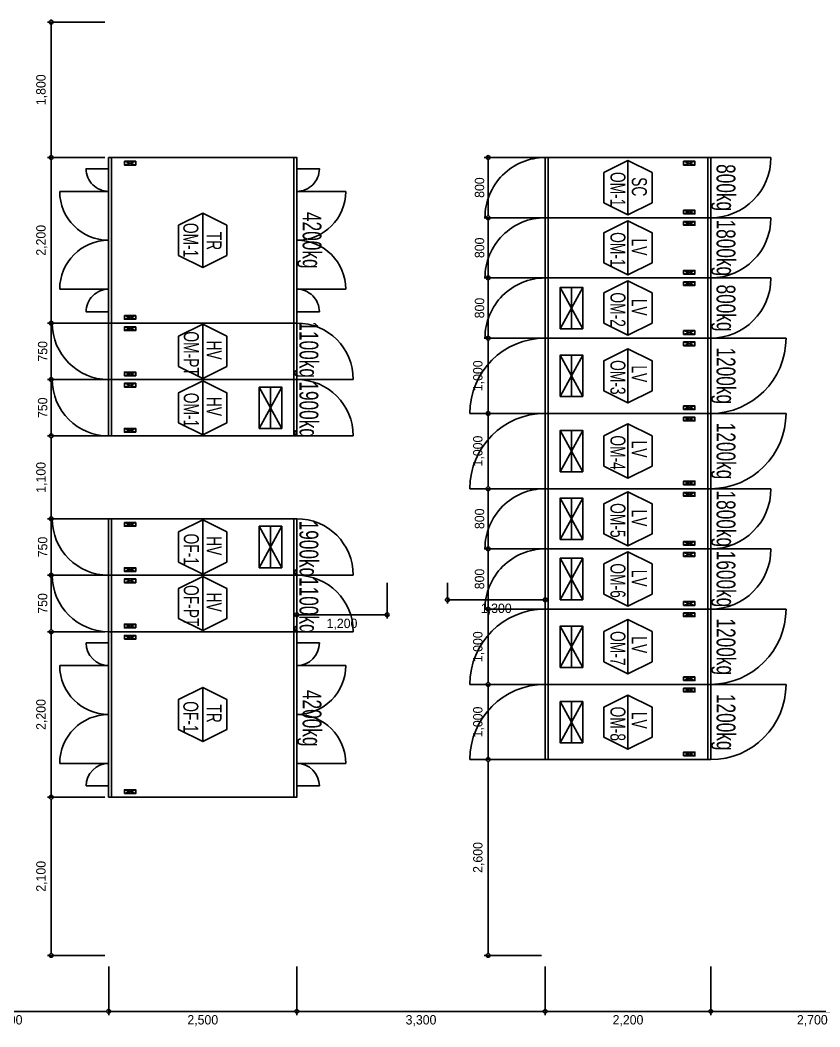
# Model space of a CAD drawing. Header units: millimetres. Extents: x 89978 to 501025, y -351975 to 835730.
# Drawn here: x 118677 to 129304, y -245645 to -232270 of the extents above; entities that cross this region are included whole.
import ezdxf
from ezdxf.enums import TextEntityAlignment as Align

# ---------------------------------------------------------------- set-up
doc = ezdxf.new("R2010")
doc.units = ezdxf.units.MM
doc.header["$LTSCALE"] = 150
doc.layers.get('Defpoints').update_dxf_attribs({"color": 150})
for name, color, linetype in [('------00 Switch Gear', 3, 'Continuous'), ('------00 Switch Gear_Number', 1, 'Continuous'), ('-----36 Dimension', 1, 'Continuous'), ('20251030_전기하중검토', 241, 'Continuous'), ('e-panel-name', 7, 'Continuous')]:
    doc.layers.add(name, color=color, linetype=linetype)
doc.layers.add('NOPLOT', color=191, linetype='Continuous', plot=False)
doc.styles.add('ELEC', font='')
doc.styles.get('ELEC').set_extended_font_data('Dotum')
doc.dimstyles.new('ELEC', dxfattribs={"dimscale": 100, "dimtxt": 2, "dimasz": 1, "dimexe": 2, "dimexo": 1, "dimgap": 1, "dimtad": 1, "dimdec": 0, "dimrnd": 0.25, "dimzin": 9, "dimdsep": 32, "dimlunit": 6, "dimtxsty": 'ELEC', "dimblk": 'Z_DOT', "dimcen": 3, "dimclrd": 7, "dimclre": 7, "dimclrt": 3, "dimadec": 0, "dimazin": 0, "dimtfac": 1, "dimtdec": 0, "dimtix": 1, "dimtmove": 2, "dimatfit": 1, "dimfxl": 1, "dimarcsym": 0})

# ---------------------------------------------------------------- blocks, each defined once
blk = doc.blocks.new('750X2500')
at = {"layer": '------00 Switch Gear'}
for p, q in [((-3250, 750), (-2458, 750)), ((-2460, 750), (-2460, 0)), ((-210, 700), (-360, 650)), ((-360, 700), (-210, 650)), ((-40, 750), (-40, 0)), ((-210, 50), (-360, 100)), ((-360, 50), (-210, 100)), ((750, 0), (-42, 0))]:
    blk.add_line(p, q, dxfattribs=at)
for points in [[(-2500, 750), (-2500, 0), (0, 0), (0, 750)], [(-360, 700), (-210, 700), (-210, 650), (-360, 650)], [(-360, 50), (-210, 50), (-210, 100), (-360, 100)]]:
    blk.add_lwpolyline(points, close=True, dxfattribs=at)
for centre, start, end in [((-2500, 750), 180, 270), ((0, 0), 0, 90)]:
    blk.add_arc(centre, 750, start, end, dxfattribs=at)
blk = doc.blocks.new('_DOTBLANK')
at = {"color": 0, "linetype": 'ByBlock'}
blk.add_line((-0.5, 0), (-1, 0), dxfattribs=at)
blk.add_circle((0, 0), 0.5, dxfattribs=at)
blk = doc.blocks.new('*D730')
at = {"layer": '-----36 Dimension', "color": 0, "lineweight": -2, "transparency": 16777216}
for p, q in [((119803, -237045), (119040, -237045)), ((119090, -237745), (119090, -237095)), ((119804, -237795), (119040, -237795))]:
    blk.add_line(p, q, dxfattribs=at)
at = {"layer": 'Defpoints', "color": 0, "transparency": 16777216}
for p in [(119090, -237045), (119853, -237045), (119854, -237795)]:
    blk.add_point(p, dxfattribs=at)
at = {"layer": '-----36 Dimension', "color": 0, "lineweight": -2, "transparency": 16777216, "xscale": 50, "yscale": 50, "zscale": 50}
for p, rotation in [((119090, -237045), 90), ((119090, -237795), 270)]:
    blk.add_blockref('_DOTBLANK', p, dxfattribs=dict(at, rotation=rotation))
at = {"layer": '-----36 Dimension', "color": 0, "transparency": 16777216, "insert": (118977, -237420), "char_height": 125, "attachment_point": 5, "rotation": 90, "style": 'ELEC'}
blk.add_mtext('750', dxfattribs=at)
blk = doc.blocks.new('Z_DOT')
for p, q in [((-2, 0), (2, 0)), ((0, -2), (0, 2))]:
    blk.add_line(p, q)
for radius in [2.5, 1.25]:
    blk.add_circle((0, 0), radius)
blk = doc.blocks.new('*D731')
at = {"layer": '-----36 Dimension', "color": 0, "lineweight": -2, "transparency": 16777216}
for p, q in [((119803, -236295), (119040, -236295)), ((119090, -236995), (119090, -236345)), ((119803, -237045), (119040, -237045))]:
    blk.add_line(p, q, dxfattribs=at)
at = {"layer": 'Defpoints', "color": 0, "transparency": 16777216}
for p in [(119090, -236295), (119853, -236295), (119853, -237045)]:
    blk.add_point(p, dxfattribs=at)
at = {"layer": '-----36 Dimension', "color": 0, "lineweight": -2, "transparency": 16777216, "xscale": 50, "yscale": 50, "zscale": 50}
for p, rotation in [((119090, -236295), 90), ((119090, -237045), 270)]:
    blk.add_blockref('_DOTBLANK', p, dxfattribs=dict(at, rotation=rotation))
at = {"layer": '-----36 Dimension', "color": 0, "transparency": 16777216, "insert": (118977, -236670), "char_height": 125, "attachment_point": 5, "rotation": 90, "style": 'ELEC'}
blk.add_mtext('750', dxfattribs=at)
blk = doc.blocks.new('800x2200')
at = {"layer": '------00 Switch Gear'}
for p, q in [((-2160, 0), (-2160, 800)), ((-1990, 750), (-1840, 700)), ((-1840, 750), (-1990, 700)), ((800, 800), (-42, 800)), ((-40, 0), (-40, 800)), ((-3000, 0), (-2158, 0)), ((-1990, 50), (-1840, 100)), ((-1840, 50), (-1990, 100))]:
    blk.add_line(p, q, dxfattribs=at)
for points in [[(0, 0), (0, 800), (-2200, 800), (-2200, 0)], [(-1840, 750), (-1990, 750), (-1990, 700), (-1840, 700)], [(-1840, 50), (-1990, 50), (-1990, 100), (-1840, 100)]]:
    blk.add_lwpolyline(points, close=True, dxfattribs=at)
for centre, start, end in [((-2200, 0), 90, 180), ((0, 800), 270, 0)]:
    blk.add_arc(centre, 800, start, end, dxfattribs=at)
blk = doc.blocks.new('*D755')
at = {"layer": '-----36 Dimension', "color": 0, "lineweight": -2, "transparency": 16777216}
for p, q in [((125604, -234095), (124845, -234095)), ((124895, -234845), (124895, -234145)), ((125604, -234895), (124845, -234895))]:
    blk.add_line(p, q, dxfattribs=at)
at = {"layer": 'Defpoints', "color": 0, "transparency": 16777216}
for p in [(124895, -234095), (125654, -234095, 0), (125654, -234895, 0)]:
    blk.add_point(p, dxfattribs=at)
at = {"layer": '-----36 Dimension', "color": 0, "lineweight": -2, "transparency": 16777216, "xscale": 50, "yscale": 50, "zscale": 50}
for p, rotation in [((124895, -234095), 90), ((124895, -234895), 270)]:
    blk.add_blockref('_DOTBLANK', p, dxfattribs=dict(at, rotation=rotation))
at = {"layer": '-----36 Dimension', "color": 0, "transparency": 16777216, "insert": (124782, -234495), "char_height": 125, "attachment_point": 5, "rotation": 90, "style": 'ELEC'}
blk.add_mtext('800', dxfattribs=at)
blk = doc.blocks.new('*D869')
at = {"layer": '-----36 Dimension', "color": 0, "lineweight": -2, "transparency": 16777216}
for p, q in [((125604, -234895), (124845, -234895)), ((124895, -234945), (124895, -235645)), ((125604, -235695), (124845, -235695))]:
    blk.add_line(p, q, dxfattribs=at)
at = {"layer": 'Defpoints', "color": 0, "transparency": 16777216}
for p in [(125654, -234895), (124895, -235695), (125654, -235695)]:
    blk.add_point(p, dxfattribs=at)
at = {"layer": '-----36 Dimension', "color": 0, "lineweight": -2, "transparency": 16777216, "xscale": 50, "yscale": 50, "zscale": 50}
for p, rotation in [((124895, -234895), 90), ((124895, -235695), 270)]:
    blk.add_blockref('_DOTBLANK', p, dxfattribs=dict(at, rotation=rotation))
at = {"layer": '-----36 Dimension', "color": 0, "transparency": 16777216, "insert": (124782, -235295), "char_height": 125, "attachment_point": 5, "rotation": 90, "style": 'ELEC'}
blk.add_mtext('800', dxfattribs=at)
blk = doc.blocks.new('*D870')
at = {"layer": '-----36 Dimension', "color": 0, "lineweight": -2, "transparency": 16777216}
for p, q in [((125604, -235695), (124845, -235695)), ((124895, -235745), (124895, -236445)), ((125604, -236495), (124845, -236495))]:
    blk.add_line(p, q, dxfattribs=at)
at = {"layer": 'Defpoints', "color": 0, "transparency": 16777216}
for p in [(125654, -235695), (124895, -236495), (125654, -236495)]:
    blk.add_point(p, dxfattribs=at)
at = {"layer": '-----36 Dimension', "color": 0, "lineweight": -2, "transparency": 16777216, "xscale": 50, "yscale": 50, "zscale": 50}
for p, rotation in [((124895, -235695), 90), ((124895, -236495), 270)]:
    blk.add_blockref('_DOTBLANK', p, dxfattribs=dict(at, rotation=rotation))
at = {"layer": '-----36 Dimension', "color": 0, "transparency": 16777216, "insert": (124782, -236095), "char_height": 125, "attachment_point": 5, "rotation": 90, "style": 'ELEC'}
blk.add_mtext('800', dxfattribs=at)
blk = doc.blocks.new('*D756')
at = {"layer": '-----36 Dimension', "color": 0, "lineweight": -2, "transparency": 16777216}
for p, q in [((125604, -238495), (124845, -238495)), ((124895, -238545), (124895, -239245)), ((125604, -239295), (124845, -239295))]:
    blk.add_line(p, q, dxfattribs=at)
at = {"layer": 'Defpoints', "color": 0, "transparency": 16777216}
for p in [(125654, -238495), (124895, -239295), (125654, -239295)]:
    blk.add_point(p, dxfattribs=at)
at = {"layer": '-----36 Dimension', "color": 0, "lineweight": -2, "transparency": 16777216, "xscale": 50, "yscale": 50, "zscale": 50}
for p, rotation in [((124895, -238495), 90), ((124895, -239295), 270)]:
    blk.add_blockref('_DOTBLANK', p, dxfattribs=dict(at, rotation=rotation))
at = {"layer": '-----36 Dimension', "color": 0, "transparency": 16777216, "insert": (124782, -238895), "char_height": 125, "attachment_point": 5, "rotation": 90, "style": 'ELEC'}
blk.add_mtext('800', dxfattribs=at)
blk = doc.blocks.new('*D871')
at = {"layer": '-----36 Dimension', "color": 0, "lineweight": -2, "transparency": 16777216}
for p, q in [((125604, -239295), (124845, -239295)), ((124895, -239345), (124895, -240045)), ((125604, -240095), (124845, -240095))]:
    blk.add_line(p, q, dxfattribs=at)
at = {"layer": 'Defpoints', "color": 0, "transparency": 16777216}
for p in [(125654, -239295), (124895, -240095), (125654, -240095)]:
    blk.add_point(p, dxfattribs=at)
at = {"layer": '-----36 Dimension', "color": 0, "lineweight": -2, "transparency": 16777216, "xscale": 50, "yscale": 50, "zscale": 50}
for p, rotation in [((124895, -239295), 90), ((124895, -240095), 270)]:
    blk.add_blockref('_DOTBLANK', p, dxfattribs=dict(at, rotation=rotation))
at = {"layer": '-----36 Dimension', "color": 0, "transparency": 16777216, "insert": (124782, -239695), "char_height": 125, "attachment_point": 5, "rotation": 90, "style": 'ELEC'}
blk.add_mtext('800', dxfattribs=at)
blk = doc.blocks.new('*D757')
at = {"layer": '-----36 Dimension', "color": 0, "lineweight": -2, "transparency": 16777216}
for p, q in [((125604, -240095), (124845, -240095)), ((124895, -240145), (124895, -241045)), ((125604, -241095), (124845, -241095))]:
    blk.add_line(p, q, dxfattribs=at)
at = {"layer": 'Defpoints', "color": 0, "transparency": 16777216}
for p in [(125654, -240095), (124895, -241095), (125654, -241095)]:
    blk.add_point(p, dxfattribs=at)
at = {"layer": '-----36 Dimension', "color": 0, "lineweight": -2, "transparency": 16777216, "xscale": 50, "yscale": 50, "zscale": 50}
for p, rotation in [((124895, -240095), 90), ((124895, -241095), 270)]:
    blk.add_blockref('_DOTBLANK', p, dxfattribs=dict(at, rotation=rotation))
at = {"layer": '-----36 Dimension', "color": 0, "transparency": 16777216, "insert": (124770, -240595), "char_height": 125, "attachment_point": 5, "rotation": 90, "style": 'ELEC'}
blk.add_mtext('1,000', dxfattribs=at)
blk = doc.blocks.new('*D758')
at = {"layer": '-----36 Dimension', "color": 0, "lineweight": -2, "transparency": 16777216}
for p, q in [((125604, -241095), (124845, -241095)), ((124895, -241145), (124895, -242045)), ((125604, -242095), (124845, -242095))]:
    blk.add_line(p, q, dxfattribs=at)
at = {"layer": 'Defpoints', "color": 0, "transparency": 16777216}
for p in [(125654, -241095), (124895, -242095), (125654, -242095)]:
    blk.add_point(p, dxfattribs=at)
at = {"layer": '-----36 Dimension', "color": 0, "lineweight": -2, "transparency": 16777216, "xscale": 50, "yscale": 50, "zscale": 50}
for p, rotation in [((124895, -241095), 90), ((124895, -242095), 270)]:
    blk.add_blockref('_DOTBLANK', p, dxfattribs=dict(at, rotation=rotation))
at = {"layer": '-----36 Dimension', "color": 0, "transparency": 16777216, "insert": (124770, -241595), "char_height": 125, "attachment_point": 5, "rotation": 90, "style": 'ELEC'}
blk.add_mtext('1,000', dxfattribs=at)
blk = doc.blocks.new('*D759')
at = {"layer": '-----36 Dimension', "color": 0, "lineweight": -2, "transparency": 16777216}
for p, q in [((125604, -242095), (124845, -242095)), ((124895, -242145), (124895, -244645)), ((125604, -244695), (124845, -244695))]:
    blk.add_line(p, q, dxfattribs=at)
at = {"layer": 'Defpoints', "color": 0, "transparency": 16777216}
for p in [(125654, -242095), (124895, -244695), (125654, -244695)]:
    blk.add_point(p, dxfattribs=at)
at = {"layer": '-----36 Dimension', "color": 0, "lineweight": -2, "transparency": 16777216, "xscale": 50, "yscale": 50, "zscale": 50}
for p, rotation in [((124895, -242095), 90), ((124895, -244695), 270)]:
    blk.add_blockref('_DOTBLANK', p, dxfattribs=dict(at, rotation=rotation))
at = {"layer": '-----36 Dimension', "color": 0, "transparency": 16777216, "insert": (124770, -243395), "char_height": 125, "attachment_point": 5, "rotation": 90, "style": 'ELEC'}
blk.add_mtext('2,600', dxfattribs=at)
blk = doc.blocks.new('*D763')
at = {"layer": '-----36 Dimension', "color": 0, "lineweight": -2, "transparency": 16777216}
for p, q in [((117154, -244845), (117154, -245489)), ((119854, -244845), (119854, -245489)), ((117204, -245439), (119804, -245439))]:
    blk.add_line(p, q, dxfattribs=at)
at = {"layer": 'Defpoints', "color": 0, "transparency": 16777216}
for p in [(117154, -243595), (119854, -243595), (119854, -245439)]:
    blk.add_point(p, dxfattribs=at)
at = {"layer": '-----36 Dimension', "color": 0, "lineweight": -2, "transparency": 16777216, "xscale": 50, "yscale": 50, "zscale": 50, "rotation": 180}
blk.add_blockref('_DOTBLANK', (117154, -245439), dxfattribs=at)
at = {"layer": '-----36 Dimension', "color": 0, "lineweight": -2, "transparency": 16777216, "xscale": 50, "yscale": 50, "zscale": 50}
blk.add_blockref('_DOTBLANK', (119854, -245439), dxfattribs=at)
at = {"layer": '-----36 Dimension', "color": 0, "transparency": 16777216, "insert": (118504, -245563), "char_height": 125, "attachment_point": 5, "style": 'ELEC'}
blk.add_mtext('2,700', dxfattribs=at)
blk = doc.blocks.new('*D764')
at = {"layer": '-----36 Dimension', "color": 0, "lineweight": -2, "transparency": 16777216}
for p, q in [((119854, -244845), (119854, -245489)), ((122354, -244845), (122354, -245489)), ((119904, -245439), (122304, -245439))]:
    blk.add_line(p, q, dxfattribs=at)
at = {"layer": 'Defpoints', "color": 0, "transparency": 16777216}
for p in [(119854, -243595), (122354, -243595), (122354, -245439)]:
    blk.add_point(p, dxfattribs=at)
at = {"layer": '-----36 Dimension', "color": 0, "lineweight": -2, "transparency": 16777216, "xscale": 50, "yscale": 50, "zscale": 50, "rotation": 180}
blk.add_blockref('_DOTBLANK', (119854, -245439), dxfattribs=at)
at = {"layer": '-----36 Dimension', "color": 0, "lineweight": -2, "transparency": 16777216, "xscale": 50, "yscale": 50, "zscale": 50}
blk.add_blockref('_DOTBLANK', (122354, -245439), dxfattribs=at)
at = {"layer": '-----36 Dimension', "color": 0, "transparency": 16777216, "insert": (121104, -245563), "char_height": 125, "attachment_point": 5, "style": 'ELEC'}
blk.add_mtext('2,500', dxfattribs=at)
blk = doc.blocks.new('*D765')
at = {"layer": '-----36 Dimension', "color": 0, "lineweight": -2, "transparency": 16777216}
for p, q in [((125654, -244845), (125654, -245489)), ((127854, -244845), (127854, -245489)), ((125704, -245439), (127804, -245439))]:
    blk.add_line(p, q, dxfattribs=at)
at = {"layer": 'Defpoints', "color": 0, "transparency": 16777216}
for p in [(125654, -243595), (127854, -243595), (127854, -245439)]:
    blk.add_point(p, dxfattribs=at)
at = {"layer": '-----36 Dimension', "color": 0, "lineweight": -2, "transparency": 16777216, "xscale": 50, "yscale": 50, "zscale": 50, "rotation": 180}
blk.add_blockref('_DOTBLANK', (125654, -245439), dxfattribs=at)
at = {"layer": '-----36 Dimension', "color": 0, "lineweight": -2, "transparency": 16777216, "xscale": 50, "yscale": 50, "zscale": 50}
blk.add_blockref('_DOTBLANK', (127854, -245439), dxfattribs=at)
at = {"layer": '-----36 Dimension', "color": 0, "transparency": 16777216, "insert": (126754, -245563), "char_height": 125, "attachment_point": 5, "style": 'ELEC'}
blk.add_mtext('2,200', dxfattribs=at)
blk = doc.blocks.new('*D766')
at = {"layer": '-----36 Dimension', "color": 0, "lineweight": -2, "transparency": 16777216}
for p, q in [((122354, -244845), (122354, -245489)), ((125654, -244845), (125654, -245489)), ((122404, -245439), (125604, -245439))]:
    blk.add_line(p, q, dxfattribs=at)
at = {"layer": 'Defpoints', "color": 0, "transparency": 16777216}
for p in [(122354, -243595), (125654, -243595), (125654, -245439)]:
    blk.add_point(p, dxfattribs=at)
at = {"layer": '-----36 Dimension', "color": 0, "lineweight": -2, "transparency": 16777216, "xscale": 50, "yscale": 50, "zscale": 50, "rotation": 180}
blk.add_blockref('_DOTBLANK', (122354, -245439), dxfattribs=at)
at = {"layer": '-----36 Dimension', "color": 0, "lineweight": -2, "transparency": 16777216, "xscale": 50, "yscale": 50, "zscale": 50}
blk.add_blockref('_DOTBLANK', (125654, -245439), dxfattribs=at)
at = {"layer": '-----36 Dimension', "color": 0, "transparency": 16777216, "insert": (124004, -245563), "char_height": 125, "attachment_point": 5, "style": 'ELEC'}
blk.add_mtext('3,300', dxfattribs=at)
blk = doc.blocks.new('*D876')
at = {"layer": '-----36 Dimension', "color": 0, "lineweight": -2, "transparency": 16777216}
for p, q in [((119804, -234095), (119040, -234095)), ((119090, -236245), (119090, -234145)), ((119803, -236295), (119040, -236295))]:
    blk.add_line(p, q, dxfattribs=at)
at = {"layer": 'Defpoints', "color": 0, "transparency": 16777216}
for p in [(119090, -234095), (119854, -234095), (119853, -236295)]:
    blk.add_point(p, dxfattribs=at)
at = {"layer": '-----36 Dimension', "color": 0, "lineweight": -2, "transparency": 16777216, "xscale": 50, "yscale": 50, "zscale": 50}
for p, rotation in [((119090, -234095), 90), ((119090, -236295), 270)]:
    blk.add_blockref('_DOTBLANK', p, dxfattribs=dict(at, rotation=rotation))
at = {"layer": '-----36 Dimension', "color": 0, "transparency": 16777216, "insert": (118965, -235195), "char_height": 125, "attachment_point": 5, "rotation": 90, "style": 'ELEC'}
blk.add_mtext('2,200', dxfattribs=at)
blk = doc.blocks.new('*D877')
at = {"layer": '-----36 Dimension', "color": 0, "lineweight": -2, "transparency": 16777216}
for p, q in [((119804, -232295), (119040, -232295)), ((119090, -234045), (119090, -232345)), ((119804, -234095), (119040, -234095))]:
    blk.add_line(p, q, dxfattribs=at)
at = {"layer": 'Defpoints', "color": 0, "transparency": 16777216}
for p in [(119090, -232295), (119854, -232295), (119854, -234095)]:
    blk.add_point(p, dxfattribs=at)
at = {"layer": '-----36 Dimension', "color": 0, "lineweight": -2, "transparency": 16777216, "xscale": 50, "yscale": 50, "zscale": 50}
for p, rotation in [((119090, -232295), 90), ((119090, -234095), 270)]:
    blk.add_blockref('_DOTBLANK', p, dxfattribs=dict(at, rotation=rotation))
at = {"layer": '-----36 Dimension', "color": 0, "transparency": 16777216, "insert": (118965, -233195), "char_height": 125, "attachment_point": 5, "rotation": 90, "style": 'ELEC'}
blk.add_mtext('1,800', dxfattribs=at)
blk = doc.blocks.new('*D878')
at = {"layer": '-----36 Dimension', "color": 0, "lineweight": -2, "transparency": 16777216}
for p, q in [((119804, -237795), (119040, -237795)), ((119090, -237845), (119090, -238845)), ((119804, -238895), (119040, -238895))]:
    blk.add_line(p, q, dxfattribs=at)
at = {"layer": 'Defpoints', "color": 0, "transparency": 16777216}
for p in [(119854, -237795), (119090, -238895), (119854, -238895)]:
    blk.add_point(p, dxfattribs=at)
at = {"layer": '-----36 Dimension', "color": 0, "lineweight": -2, "transparency": 16777216, "xscale": 50, "yscale": 50, "zscale": 50}
for p, rotation in [((119090, -237795), 90), ((119090, -238895), 270)]:
    blk.add_blockref('_DOTBLANK', p, dxfattribs=dict(at, rotation=rotation))
at = {"layer": '-----36 Dimension', "color": 0, "transparency": 16777216, "insert": (118965, -238345), "char_height": 125, "attachment_point": 5, "rotation": 90, "style": 'ELEC'}
blk.add_mtext('1,100', dxfattribs=at)
blk = doc.blocks.new('*D879')
at = {"layer": '-----36 Dimension', "color": 0, "lineweight": -2, "transparency": 16777216}
for p, q in [((119804, -238895), (119040, -238895)), ((119090, -238945), (119090, -239595)), ((119804, -239645), (119040, -239645))]:
    blk.add_line(p, q, dxfattribs=at)
at = {"layer": 'Defpoints', "color": 0, "transparency": 16777216}
for p in [(119854, -238895), (119090, -239645), (119854, -239645)]:
    blk.add_point(p, dxfattribs=at)
at = {"layer": '-----36 Dimension', "color": 0, "lineweight": -2, "transparency": 16777216, "xscale": 50, "yscale": 50, "zscale": 50}
for p, rotation in [((119090, -238895), 90), ((119090, -239645), 270)]:
    blk.add_blockref('_DOTBLANK', p, dxfattribs=dict(at, rotation=rotation))
at = {"layer": '-----36 Dimension', "color": 0, "transparency": 16777216, "insert": (118977, -239270), "char_height": 125, "attachment_point": 5, "rotation": 90, "style": 'ELEC'}
blk.add_mtext('750', dxfattribs=at)
blk = doc.blocks.new('*D880')
at = {"layer": '-----36 Dimension', "color": 0, "lineweight": -2, "transparency": 16777216}
for p, q in [((119804, -239645), (119040, -239645)), ((119090, -239695), (119090, -240345)), ((119804, -240395), (119040, -240395))]:
    blk.add_line(p, q, dxfattribs=at)
at = {"layer": 'Defpoints', "color": 0, "transparency": 16777216}
for p in [(119854, -239645), (119090, -240395), (119854, -240395)]:
    blk.add_point(p, dxfattribs=at)
at = {"layer": '-----36 Dimension', "color": 0, "lineweight": -2, "transparency": 16777216, "xscale": 50, "yscale": 50, "zscale": 50}
for p, rotation in [((119090, -239645), 90), ((119090, -240395), 270)]:
    blk.add_blockref('_DOTBLANK', p, dxfattribs=dict(at, rotation=rotation))
at = {"layer": '-----36 Dimension', "color": 0, "transparency": 16777216, "insert": (118977, -240020), "char_height": 125, "attachment_point": 5, "rotation": 90, "style": 'ELEC'}
blk.add_mtext('750', dxfattribs=at)
blk = doc.blocks.new('*D881')
at = {"layer": '-----36 Dimension', "color": 0, "lineweight": -2, "transparency": 16777216}
for p, q in [((119804, -240395), (119040, -240395)), ((119090, -240445), (119090, -242545)), ((119804, -242595), (119040, -242595))]:
    blk.add_line(p, q, dxfattribs=at)
at = {"layer": 'Defpoints', "color": 0, "transparency": 16777216}
for p in [(119854, -240395), (119090, -242595), (119854, -242595)]:
    blk.add_point(p, dxfattribs=at)
at = {"layer": '-----36 Dimension', "color": 0, "lineweight": -2, "transparency": 16777216, "xscale": 50, "yscale": 50, "zscale": 50}
for p, rotation in [((119090, -240395), 90), ((119090, -242595), 270)]:
    blk.add_blockref('_DOTBLANK', p, dxfattribs=dict(at, rotation=rotation))
at = {"layer": '-----36 Dimension', "color": 0, "transparency": 16777216, "insert": (118965, -241495), "char_height": 125, "attachment_point": 5, "rotation": 90, "style": 'ELEC'}
blk.add_mtext('2,200', dxfattribs=at)
blk = doc.blocks.new('*D882')
at = {"layer": '-----36 Dimension', "color": 0, "lineweight": -2, "transparency": 16777216}
for p, q in [((119804, -242595), (119040, -242595)), ((119090, -242645), (119090, -244645)), ((119804, -244695), (119040, -244695))]:
    blk.add_line(p, q, dxfattribs=at)
at = {"layer": 'Defpoints', "color": 0, "transparency": 16777216}
for p in [(119854, -242595), (119090, -244695), (119854, -244695)]:
    blk.add_point(p, dxfattribs=at)
at = {"layer": '-----36 Dimension', "color": 0, "lineweight": -2, "transparency": 16777216, "xscale": 50, "yscale": 50, "zscale": 50}
for p, rotation in [((119090, -242595), 90), ((119090, -244695), 270)]:
    blk.add_blockref('_DOTBLANK', p, dxfattribs=dict(at, rotation=rotation))
at = {"layer": '-----36 Dimension', "color": 0, "transparency": 16777216, "insert": (118965, -243645), "char_height": 125, "attachment_point": 5, "rotation": 90, "style": 'ELEC'}
blk.add_mtext('2,100', dxfattribs=at)
blk = doc.blocks.new('*D861')
at = {"layer": '-----36 Dimension', "color": 0, "lineweight": -2, "transparency": 16777216}
for p, q in [((127854, -244845), (127854, -245489)), ((130553, -244845), (130553, -245489)), ((127904, -245439), (130503, -245439))]:
    blk.add_line(p, q, dxfattribs=at)
at = {"layer": 'Defpoints', "color": 0, "transparency": 16777216}
for p in [(127854, -243595), (130553, -243595, 0), (130553, -245439)]:
    blk.add_point(p, dxfattribs=at)
at = {"layer": '-----36 Dimension', "color": 0, "lineweight": -2, "transparency": 16777216, "xscale": 50, "yscale": 50, "zscale": 50, "rotation": 180}
blk.add_blockref('_DOTBLANK', (127854, -245439), dxfattribs=at)
at = {"layer": '-----36 Dimension', "color": 0, "lineweight": -2, "transparency": 16777216, "xscale": 50, "yscale": 50, "zscale": 50}
blk.add_blockref('_DOTBLANK', (130553, -245439), dxfattribs=at)
at = {"layer": '-----36 Dimension', "color": 0, "transparency": 16777216, "insert": (129203, -245563), "char_height": 125, "attachment_point": 5, "style": 'ELEC'}
blk.add_mtext('2,700', dxfattribs=at)
blk = doc.blocks.new('*D800')
at = {"layer": '-----36 Dimension', "color": 0, "lineweight": -2, "transparency": 16777216}
for p, q in [((123554, -239745), (123554, -240221)), ((122354, -239945), (122354, -240221)), ((123504, -240171), (122404, -240171))]:
    blk.add_line(p, q, dxfattribs=at)
at = {"layer": 'Defpoints', "color": 0, "transparency": 16777216}
for p in [(123554, -239695), (122354, -239895), (122354, -240171)]:
    blk.add_point(p, dxfattribs=at)
at = {"layer": '-----36 Dimension', "color": 0, "lineweight": -2, "transparency": 16777216, "xscale": 50, "yscale": 50, "zscale": 50, "rotation": 180}
blk.add_blockref('_DOTBLANK', (122354, -240171), dxfattribs=at)
at = {"layer": '-----36 Dimension', "color": 0, "lineweight": -2, "transparency": 16777216, "xscale": 50, "yscale": 50, "zscale": 50}
blk.add_blockref('_DOTBLANK', (123554, -240171), dxfattribs=at)
at = {"layer": '-----36 Dimension', "color": 0, "transparency": 16777216, "insert": (122954, -240296), "char_height": 125, "attachment_point": 5, "style": 'ELEC'}
blk.add_mtext('1,200', dxfattribs=at)
blk = doc.blocks.new('*D801')
at = {"layer": '-----36 Dimension', "color": 0, "lineweight": -2, "transparency": 16777216}
for p, q in [((124354, -239745), (124354, -240021)), ((125654, -239745), (125654, -240021)), ((124404, -239971), (125604, -239971))]:
    blk.add_line(p, q, dxfattribs=at)
at = {"layer": 'Defpoints', "color": 0, "transparency": 16777216}
for p in [(124354, -239695), (125654, -239695), (125654, -239971)]:
    blk.add_point(p, dxfattribs=at)
at = {"layer": '-----36 Dimension', "color": 0, "lineweight": -2, "transparency": 16777216, "xscale": 50, "yscale": 50, "zscale": 50, "rotation": 180}
blk.add_blockref('_DOTBLANK', (124354, -239971), dxfattribs=at)
at = {"layer": '-----36 Dimension', "color": 0, "lineweight": -2, "transparency": 16777216, "xscale": 50, "yscale": 50, "zscale": 50}
blk.add_blockref('_DOTBLANK', (125654, -239971), dxfattribs=at)
at = {"layer": '-----36 Dimension', "color": 0, "transparency": 16777216, "insert": (125004, -240096), "char_height": 125, "attachment_point": 5, "style": 'ELEC'}
blk.add_mtext('1,300', dxfattribs=at)
blk = doc.blocks.new('1000X2200')
at = {"layer": '------00 Switch Gear'}
for p, q in [((-2160, 1000), (-2160, 0)), ((-210, 950), (-360, 900)), ((-360, 950), (-210, 900)), ((1000, 1000), (-42, 1000)), ((-40, 1000), (-40, 0)), ((-3200, 0), (-2158, 0)), ((-210, 50), (-360, 100)), ((-360, 50), (-210, 100))]:
    blk.add_line(p, q, dxfattribs=at)
for points in [[(-2200, 1000), (-2200, 0), (0, 0), (0, 1000)], [(-360, 950), (-210, 950), (-210, 900), (-360, 900)], [(-360, 50), (-210, 50), (-210, 100), (-360, 100)]]:
    blk.add_lwpolyline(points, close=True, dxfattribs=at)
for centre, start, end in [((-2200, 0), 90, 180), ((0, 1000), 270, 0)]:
    blk.add_arc(centre, 1000, start, end, dxfattribs=at)
blk = doc.blocks.new('*D816')
at = {"layer": '-----36 Dimension', "color": 0, "lineweight": -2, "transparency": 16777216}
for p, q in [((125604, -236495), (124845, -236495)), ((124895, -236545), (124895, -237445)), ((125604, -237495), (124845, -237495))]:
    blk.add_line(p, q, dxfattribs=at)
at = {"layer": 'Defpoints', "color": 0, "transparency": 16777216}
for p in [(125654, -236495), (124895, -237495), (125654, -237495)]:
    blk.add_point(p, dxfattribs=at)
at = {"layer": '-----36 Dimension', "color": 0, "lineweight": -2, "transparency": 16777216, "xscale": 50, "yscale": 50, "zscale": 50}
for p, rotation in [((124895, -236495), 90), ((124895, -237495), 270)]:
    blk.add_blockref('_DOTBLANK', p, dxfattribs=dict(at, rotation=rotation))
at = {"layer": '-----36 Dimension', "color": 0, "transparency": 16777216, "insert": (124770, -236995), "char_height": 125, "attachment_point": 5, "rotation": 90, "style": 'ELEC'}
blk.add_mtext('1,000', dxfattribs=at)
blk = doc.blocks.new('*D817')
at = {"layer": '-----36 Dimension', "color": 0, "lineweight": -2, "transparency": 16777216}
for p, q in [((125604, -237495), (124845, -237495)), ((124895, -237545), (124895, -238445)), ((125604, -238495), (124845, -238495))]:
    blk.add_line(p, q, dxfattribs=at)
at = {"layer": 'Defpoints', "color": 0, "transparency": 16777216}
for p in [(125654, -237495), (124895, -238495), (125654, -238495)]:
    blk.add_point(p, dxfattribs=at)
at = {"layer": '-----36 Dimension', "color": 0, "lineweight": -2, "transparency": 16777216, "xscale": 50, "yscale": 50, "zscale": 50}
for p, rotation in [((124895, -237495), 90), ((124895, -238495), 270)]:
    blk.add_blockref('_DOTBLANK', p, dxfattribs=dict(at, rotation=rotation))
at = {"layer": '-----36 Dimension', "color": 0, "transparency": 16777216, "insert": (124770, -237995), "char_height": 125, "attachment_point": 5, "rotation": 90, "style": 'ELEC'}
blk.add_mtext('1,000', dxfattribs=at)

msp = doc.modelspace()

# ---------------------------------------------------------------- linework, layer by layer
at = {"layer": '------00 Switch Gear'}
for p, q in [((119893.6, -234095), (119893.6, -236295)), ((120213.6, -234145), (120063.6, -234195)), ((120213.6, -234195), (120063.6, -234145)), ((122313.6, -234095), (122313.6, -236295)), ((120213.6, -236195), (120063.6, -236245)), ((120213.6, -236245), (120063.6, -236195)), ((119893.6, -242595), (119893.6, -240395)), ((120213.6, -240495), (120063.6, -240445)), ((120213.6, -240445), (120063.6, -240495)), ((122313.6, -242595), (122313.6, -240395)), ((119553.6, -240545), (119853.6, -240545)), ((122653.6, -240545), (122353.6, -240545)), ((119853.6, -240845), (119203.6, -240845)), ((122353.6, -240845), (123003.6, -240845)), ((119853.6, -242145), (119203.6, -242145)), ((122353.6, -242145), (123003.6, -242145)), ((119853.6, -242445), (119553.6, -242445)), ((122353.6, -242445), (122653.6, -242445)), ((120213.6, -242545), (120063.6, -242495)), ((120213.6, -242495), (120063.6, -242545))]:
    msp.add_line(p, q, dxfattribs=at)
for points in [[(119853.6, -234095), (119853.6, -236295), (122353.6, -236295), (122353.6, -234095)], [(120063.6, -234145), (120063.6, -234195), (120213.6, -234195), (120213.6, -234145)], [(120063.6, -236195), (120063.6, -236245), (120213.6, -236245), (120213.6, -236195)], [(119853.6, -242595), (119853.6, -240395), (122353.6, -240395), (122353.6, -242595)], [(120063.6, -240495), (120063.6, -240445), (120213.6, -240445), (120213.6, -240495)], [(120063.6, -242545), (120063.6, -242495), (120213.6, -242495), (120213.6, -242545)]]:
    msp.add_lwpolyline(points, close=True, dxfattribs=at)
at = {"layer": '------00 Switch Gear', "elevation": 0}
for points in [[(119853.6, -234245), (119553.6, -234245, 0.4142136), (119853.6, -234545), (119203.6, -234545)], [(122353.6, -234245), (122653.6, -234245, -0.4142136), (122353.6, -234545), (123003.6, -234545)], [(119853.6, -236145), (119553.6, -236145, -0.4142136), (119853.6, -235845), (119203.6, -235845)], [(122353.6, -236145), (122653.6, -236145, 0.4142136), (122353.6, -235845), (123003.6, -235845)]]:
    msp.add_lwpolyline(points, format="xyb", dxfattribs=at)
at = {"layer": '------00 Switch Gear'}
for centre, radius, start, end in [((119853.6, -234545), 650, 180, 270), ((122353.6, -234545), 650, 270, 0), ((119853.6, -235845), 650, 90, 180), ((122353.6, -235845), 650, 0, 90), ((119853.6, -240545), 300, 180, 270), ((122353.6, -240545), 300, 270, 0), ((119853.6, -240845), 650, 180, 270), ((122353.6, -240845), 650, 270, 0), ((119853.6, -242145), 650, 90, 180), ((122353.6, -242145), 650, 0, 90), ((119853.6, -242445), 300, 90, 180), ((122353.6, -242445), 300, 0, 90)]:
    msp.add_arc(centre, radius, start, end, dxfattribs=at)
at = {"layer": '------00 Switch Gear_Number', "color": 1}
for points in [[(126753.6, -234135), (126753.6, -234855), (127073.6, -234695.3), (127073.6, -234294.6), (126753.6, -234135), (126433.6, -234294.6), (126433.6, -234695.3), (126753.6, -234855)], [(121103.6, -235555), (121103.6, -234835), (121423.6, -234994.6), (121423.6, -235395.3), (121103.6, -235555), (120783.6, -235395.3), (120783.6, -234994.6), (121103.6, -234835)], [(126753.6, -234935), (126753.6, -235655), (127073.6, -235495.3), (127073.6, -235094.6), (126753.6, -234935), (126433.6, -235094.6), (126433.6, -235495.3), (126753.6, -235655)], [(126753.6, -235735), (126753.6, -236455), (127073.6, -236295.3), (127073.6, -235894.6), (126753.6, -235735), (126433.6, -235894.6), (126433.6, -236295.3), (126753.6, -236455)], [(121103.6, -236310), (121103.6, -237030), (121423.6, -236870.3), (121423.6, -236469.6), (121103.6, -236310), (120783.6, -236469.6), (120783.6, -236870.3), (121103.6, -237030)], [(126753.6, -236635), (126753.6, -237355), (127073.6, -237195.3), (127073.6, -236794.6), (126753.6, -236635), (126433.6, -236794.6), (126433.6, -237195.3), (126753.6, -237355)], [(121103.6, -237060), (121103.6, -237780), (121423.6, -237620.3), (121423.6, -237219.6), (121103.6, -237060), (120783.6, -237219.6), (120783.6, -237620.3), (121103.6, -237780)], [(126753.6, -237635), (126753.6, -238355), (127073.6, -238195.3), (127073.6, -237794.6), (126753.6, -237635), (126433.6, -237794.6), (126433.6, -238195.3), (126753.6, -238355)], [(121103.6, -238910), (121103.6, -239630), (121423.6, -239470.3), (121423.6, -239069.6), (121103.6, -238910), (120783.6, -239069.6), (120783.6, -239470.3), (121103.6, -239630)], [(126753.6, -239335), (126753.6, -240055), (127073.6, -239895.3), (127073.6, -239494.6), (126753.6, -239335), (126433.6, -239494.6), (126433.6, -239895.3), (126753.6, -240055)], [(121103.6, -239660), (121103.6, -240380), (121423.6, -240220.3), (121423.6, -239819.6), (121103.6, -239660), (120783.6, -239819.6), (120783.6, -240220.3), (121103.6, -240380)], [(126753.6, -240235), (126753.6, -240955), (127073.6, -240795.3), (127073.6, -240394.6), (126753.6, -240235), (126433.6, -240394.6), (126433.6, -240795.3), (126753.6, -240955)], [(121103.6, -241135), (121103.6, -241855), (121423.6, -241695.3), (121423.6, -241294.6), (121103.6, -241135), (120783.6, -241294.6), (120783.6, -241695.3), (121103.6, -241855)], [(126753.6, -241237.8), (126753.6, -241957.8), (127073.6, -241798.2), (127073.6, -241397.5), (126753.6, -241237.8), (126433.6, -241397.5), (126433.6, -241798.2), (126753.6, -241957.8)]]:
    msp.add_lwpolyline(points, dxfattribs=at)
at = {"layer": '------00 Switch Gear_Number', "color": 1, "elevation": 0}
msp.add_lwpolyline([(126753.6, -238535), (126753.6, -239255), (127073.6, -239095.3), (127073.6, -238694.6), (126753.6, -238535), (126433.6, -238694.6), (126433.6, -239095.3), (126753.6, -239255)], dxfattribs=at)
at = {"layer": 'NOPLOT'}
for p, q in [((125853.6, -236370), (126153.6, -235820)), ((125853.6, -235820), (126153.6, -236370)), ((126003.6, -236370), (126003.6, -235820)), ((125853.6, -237270), (126153.6, -236720)), ((125853.6, -236720), (126153.6, -237270)), ((126003.6, -237270), (126003.6, -236720)), ((122153.6, -237145), (121853.6, -237695)), ((122153.6, -237695), (121853.6, -237145)), ((122003.6, -237145), (122003.6, -237695)), ((125853.6, -238270), (126153.6, -237720)), ((125853.6, -237720), (126153.6, -238270)), ((126003.6, -238270), (126003.6, -237720)), ((125853.6, -239170), (126153.6, -238620)), ((125853.6, -238620), (126153.6, -239170)), ((126003.6, -239170), (126003.6, -238620)), ((122153.6, -238995), (121853.6, -239545)), ((122153.6, -239545), (121853.6, -238995)), ((122003.6, -238995), (122003.6, -239545)), ((125853.6, -239970), (126153.6, -239420)), ((125853.6, -239420), (126153.6, -239970)), ((126003.6, -239970), (126003.6, -239420)), ((125853.6, -240870), (126153.6, -240320)), ((125853.6, -240320), (126153.6, -240870)), ((126003.6, -240870), (126003.6, -240320)), ((125853.6, -241872.8), (126153.6, -241322.8)), ((125853.6, -241322.8), (126153.6, -241872.8)), ((126003.6, -241872.8), (126003.6, -241322.8))]:
    msp.add_line(p, q, dxfattribs=at)
for points in [[(126153.6, -236370), (126153.6, -235820), (125853.6, -235820), (125853.6, -236370)], [(126153.6, -237270), (126153.6, -236720), (125853.6, -236720), (125853.6, -237270)], [(121853.6, -237145), (121853.6, -237695), (122153.6, -237695), (122153.6, -237145)], [(126153.6, -238270), (126153.6, -237720), (125853.6, -237720), (125853.6, -238270)], [(126153.6, -239170), (126153.6, -238620), (125853.6, -238620), (125853.6, -239170)], [(121853.6, -238995), (121853.6, -239545), (122153.6, -239545), (122153.6, -238995)], [(126153.6, -239970), (126153.6, -239420), (125853.6, -239420), (125853.6, -239970)]]:
    msp.add_lwpolyline(points, close=True, dxfattribs=at)
at = {"layer": 'NOPLOT', "elevation": 0}
for points in [[(126153.6, -240870), (126153.6, -240320), (125853.6, -240320), (125853.6, -240870)], [(126153.6, -241872.8), (126153.6, -241322.8), (125853.6, -241322.8), (125853.6, -241872.8)]]:
    msp.add_lwpolyline(points, close=True, dxfattribs=at)

# ---------------------------------------------------------------- block references
at = {"layer": 'e-panel-name', "rotation": 180}
for name, p in [('800x2200', (125653.6, -234095)), ('800x2200', (125653.6, -234895)), ('800x2200', (125653.6, -235695)), ('750X2500', (119853.6, -236295)), ('750X2500', (119853.6, -237045)), ('800x2200', (125653.6, -238495)), ('750X2500', (119853.6, -238895)), ('800x2200', (125653.6, -239295)), ('750X2500', (119853.6, -239645))]:
    msp.add_blockref(name, p, dxfattribs=at)
at = {"layer": 'e-panel-name'}
for p in [(127853.6, -237495), (127853.6, -238495), (127853.6, -241095), (127853.6, -242095)]:
    msp.add_blockref('1000X2200', p, dxfattribs=at)

# ---------------------------------------------------------------- texts
at = {"layer": '------00 Switch Gear_Number', "color": 0, "style": 'ELEC', "width": 0.7}
for s, p in [('OM-1', (126620.1, -234515.8)), ('SC', (126904.8, -234484)), ('OM-1', (120945.3, -235192.5)), ('TR', (121254.8, -235204.2)), ('OM-1', (126620.1, -235315.8)), ('LV', (126904.8, -235284)), ('OM-2', (126620.1, -236115.8)), ('LV', (126904.8, -236084)), ('OM-PT', (120951.9, -236700)), ('HV', (121254.7, -236653.2)), ('OM-3', (126620.1, -237015.8)), ('LV', (126904.8, -236969)), ('OM-1', (120951.9, -237450)), ('HV', (121254.7, -237403.2)), ('OM-4', (126620.1, -238015.8)), ('LV', (126904.8, -237969)), ('OM-5', (126620.1, -238915.8)), ('LV', (126904.8, -238884)), ('OF-1', (120951.9, -239300)), ('HV', (121254.7, -239253.2)), ('OM-6', (126620.1, -239715.8)), ('LV', (126904.8, -239684)), ('OF-PT', (120951.9, -240050)), ('HV', (121254.7, -240003.2)), ('OM-7', (126620.1, -240615.8)), ('LV', (126904.8, -240569)), ('OF-1', (120945.3, -241527.5)), ('TR', (121254.8, -241482.8)), ('OM-8', (126620.1, -241618.6)), ('LV', (126904.8, -241571.8))]:
    msp.add_text(s, height=200, rotation=270, dxfattribs=at).set_placement(p, align=Align.MIDDLE_CENTER)
at = {"layer": '20251030_전기하중검토', "style": 'ELEC', "width": 0.7}
for s, p in [('800kg', (128025, -234495, 0)), ('4200kg', (122525, -235195)), ('1800kg', (128025, -235295, 0)), ('800kg', (128025, -236095, 0)), ('1100kg', (122483, -236648.2)), ('1200kg', (128025, -236995, 0)), ('1900kg', (122483, -237445)), ('1200kg', (128025, -237995, 0)), ('1800kg', (128025, -238895, 0)), ('1900kg', (122483, -239295)), ('1600kg', (128025, -239695, 0)), ('1100kg', (122483, -240045)), ('1200kg', (128025, -240595, 0)), ('4200kg', (122525, -241545)), ('1200kg', (128025, -241597.8, 0))]:
    msp.add_text(s, height=250, rotation=270, dxfattribs=at).set_placement(p, align=Align.MIDDLE)

# ---------------------------------------------------------------- dimensions: what is measured, and where the dimension line sits
at = {"layer": '-----36 Dimension'}
for base, p1, p2, picture, middle in [((119089.8, -232295), (119853.6, -234095), (119853.6, -232295), '*D877', (118965.2, -233195)), ((119089.8, -234095), (119852.6, -236295), (119853.6, -234095), '*D876', (118965.2, -235195)), ((124895, -234095, 0), (125653.6, -234895), (125653.6, -234095), '*D755', (124782.4, -234495, 0)), ((124895, -235695), (125653.6, -234895), (125653.6, -235695), '*D869', (124782.4, -235295)), ((124895, -236495), (125653.6, -235695), (125653.6, -236495), '*D870', (124782.4, -236095)), ((119089.8, -236295), (119852.6, -237045), (119852.6, -236295), '*D731', (118977.2, -236670)), ((124895, -237495), (125653.6, -236495), (125653.6, -237495), '*D816', (124770.4, -236995)), ((119089.8, -237045), (119853.6, -237795), (119852.6, -237045), '*D730', (118977.2, -237420)), ((124895, -238495), (125653.6, -237495), (125653.6, -238495), '*D817', (124770.4, -237995)), ((119089.8, -238895), (119853.6, -237795), (119853.6, -238895), '*D878', (118965.2, -238345)), ((124895, -239295), (125653.6, -238495), (125653.6, -239295), '*D756', (124782.4, -238895)), ((119089.8, -239645), (119853.6, -238895), (119853.6, -239645), '*D879', (118977.2, -239270)), ((124895, -240095), (125653.6, -239295), (125653.6, -240095), '*D871', (124782.4, -239695)), ((119089.8, -240395), (119853.6, -239645), (119853.6, -240395), '*D880', (118977.2, -240020)), ((124895, -241095), (125653.6, -240095), (125653.6, -241095), '*D757', (124770.4, -240595)), ((119089.8, -242595), (119853.6, -240395), (119853.6, -242595), '*D881', (118965.2, -241495)), ((124895, -242095), (125653.6, -241095), (125653.6, -242095), '*D758', (124770.4, -241595)), ((124895, -244695), (125653.6, -242095), (125653.6, -244695), '*D759', (124770.4, -243395)), ((119089.8, -244695), (119853.6, -242595), (119853.6, -244695), '*D882', (118965.2, -243645))]:
    dim = msp.add_linear_dim(base=base, p1=p1, p2=p2, angle=270, dimstyle='ELEC', override={"dimscale": 50, "dimtxt": 2.5, "dimexe": 1, "dimtad": 2, "dimblk1": 'DOTBLANK', "dimblk2": 'DOTBLANK', "dimsah": 1, "dimclrd": 0, "dimclre": 0, "dimclrt": 0}, dxfattribs=at)
    dim.commit()
    dim.dimension.update_dxf_attribs({"geometry": picture, "text_midpoint": middle})
for base, p1, p2, override, picture, middle in [((122353.6, -240170.9), (123553.6, -239695), (122353.6, -239895), {"dimscale": 50, "dimtxt": 2.5, "dimexe": 1, "dimtad": 2, "dimblk1": 'DOTBLANK', "dimblk2": 'DOTBLANK', "dimsah": 1, "dimclrd": 0, "dimclre": 0, "dimclrt": 0}, '*D800', (122953.6, -240295.5)), ((125653.6, -239970.9), (124353.6, -239695), (125653.6, -239695), {"dimscale": 50, "dimtxt": 2.5, "dimexe": 1, "dimtad": 2, "dimblk1": 'DOTBLANK', "dimblk2": 'DOTBLANK', "dimsah": 1, "dimclrd": 0, "dimclre": 0, "dimclrt": 0}, '*D801', (125003.6, -240095.5)), ((119853.6, -245438.7), (117153.6, -243595), (119853.6, -243595), {"dimscale": 50, "dimtxt": 2.5, "dimexe": 1, "dimexo": 25, "dimtad": 2, "dimblk1": 'DOTBLANK', "dimblk2": 'DOTBLANK', "dimsah": 1, "dimclrd": 0, "dimclre": 0, "dimclrt": 0}, '*D763', (118503.6, -245563.3)), ((122353.6, -245438.7), (119853.6, -243595), (122353.6, -243595), {"dimscale": 50, "dimtxt": 2.5, "dimexe": 1, "dimexo": 25, "dimtad": 2, "dimblk1": 'DOTBLANK', "dimblk2": 'DOTBLANK', "dimsah": 1, "dimclrd": 0, "dimclre": 0, "dimclrt": 0}, '*D764', (121103.6, -245563.3)), ((125653.6, -245438.7), (122353.6, -243595), (125653.6, -243595), {"dimscale": 50, "dimtxt": 2.5, "dimexe": 1, "dimexo": 25, "dimtad": 2, "dimblk1": 'DOTBLANK', "dimblk2": 'DOTBLANK', "dimsah": 1, "dimclrd": 0, "dimclre": 0, "dimclrt": 0}, '*D766', (124003.6, -245563.3)), ((127853.6, -245438.7), (125653.6, -243595), (127853.6, -243595), {"dimscale": 50, "dimtxt": 2.5, "dimexe": 1, "dimexo": 25, "dimtad": 2, "dimblk1": 'DOTBLANK', "dimblk2": 'DOTBLANK', "dimsah": 1, "dimclrd": 0, "dimclre": 0, "dimclrt": 0}, '*D765', (126753.6, -245563.3)), ((130553.4, -245438.7), (127853.6, -243595), (130553.4, -243595, 0), {"dimscale": 50, "dimtxt": 2.5, "dimexe": 1, "dimexo": 25, "dimtad": 2, "dimblk1": 'DOTBLANK', "dimblk2": 'DOTBLANK', "dimsah": 1, "dimclrd": 0, "dimclre": 0, "dimclrt": 0}, '*D861', (129203.5, -245563.3))]:
    dim = msp.add_linear_dim(base=base, p1=p1, p2=p2, dimstyle='ELEC', override=override, dxfattribs=at)
    dim.commit()
    dim.dimension.update_dxf_attribs({"geometry": picture, "text_midpoint": middle})

doc.saveas('drawing.dxf')
